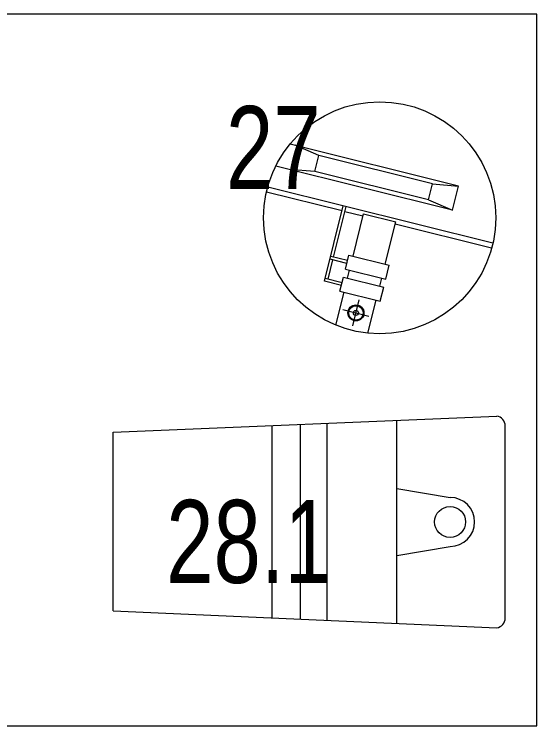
# Model space of a CAD drawing. Extents: x -234346 to 58427, y -132654 to -82394.
# Drawn here: x -60678 to -60128, y -107247 to -106497 of the extents above; entities that cross this region are included whole.
import ezdxf

# ---------------------------------------------------------------- set-up
doc = ezdxf.new("R2010")
doc.units = 0
doc.header["$LTSCALE"] = 8
doc.layers.add('72_EGR_EQP_TAG', color=9, linetype='Continuous', lineweight=5)
doc.layers.add('LOADING', color=9, linetype='Continuous', lineweight=5)
doc.styles.add('X3G_ENTITY_257CFD', font='swisscl.ttf', dxfattribs={"height": 200})

# ---------------------------------------------------------------- blocks, each defined once
blk = doc.blocks.new('O.122.42.80')
at = {"layer": 'LOADING'}
for p, q in [((286356.78, -8336.53, 0), (286179.27, -8292.27, 0)), ((286209.65, -8304.48, 0), (286184.53, -8293.58, 0)), ((286205.49, -8321.18, 0), (286209.65, -8304.48, 0)), ((286329.48, -8334.36, 0), (286209.65, -8304.48, 0)), ((286350.44, -8361.96, 0), (286164.21, -8315.53, 0)), ((286205.49, -8321.18, 0), (286178.19, -8319.01, 0)), ((286325.32, -8351.06, 0), (286205.49, -8321.18, 0)), ((286392.99, -8396.77, 0), (286155.78, -8337.63, 0)), ((286325.32, -8351.06, 0), (286329.48, -8334.36, 0)), ((286329.48, -8334.36, 0), (286356.78, -8336.53, 0)), ((286350.44, -8361.96, 0), (286356.78, -8336.53, 0)), ((286234.06, -8362.8, 0), (286154.45, -8342.95, 0)), ((286325.32, -8351.06, 0), (286350.44, -8361.96, 0)), ((286215.58, -8436.94, 0), (286235.39, -8357.48, 0)), ((286225.08, -8411.48, 0), (286238.36, -8358.22, 0)), ((286256.1, -8368.29, 0), (286237.03, -8363.54, 0)), ((286245.62, -8410.34, 0), (286256.75, -8365.71, 0)), ((286256.75, -8365.71, 0), (286290.66, -8374.16, 0)), ((286279.53, -8418.79, 0), (286290.66, -8374.16, 0)), ((286391.67, -8402.09, 0), (286290.01, -8376.75, 0)), ((286219.29, -8434.71, 0), (286224.34, -8414.45, 0)), ((286239.11, -8418.14, 0), (286221.37, -8413.71, 0)), ((286239.85, -8415.16, 0), (286222.11, -8410.74, 0)), ((286237.64, -8424.03, 0), (286241.33, -8409.27, 0)), ((286241.33, -8409.27, 0), (286283.83, -8419.86, 0)), ((286280.14, -8434.63, 0), (286283.83, -8419.86, 0)), ((286237.64, -8424.03, 0), (286280.14, -8434.63, 0)), ((286239.83, -8433.56, 0), (286241.94, -8425.11, 0)), ((286233.32, -8441.36, 0), (286215.58, -8436.94, 0)), ((286234.06, -8438.39, 0), (286216.32, -8433.97, 0)), ((286231.85, -8447.26, 0), (286235.53, -8432.49, 0)), ((286235.53, -8432.49, 0), (286278.04, -8443.09, 0)), ((286273.74, -8442.02, 0), (286275.85, -8433.56, 0)), ((286274.35, -8457.86, 0), (286278.04, -8443.09, 0)), ((286227.47, -8483.13, 0), (286236.15, -8448.33, 0)), ((286231.85, -8447.26, 0), (286274.35, -8457.86, 0)), ((286245.26, -8484.01, 0), (286252.12, -8456.5, 0)), ((286261.38, -8491.58, 0), (286270.06, -8456.79, 0)), ((286262.39, -8473.89, 0), (286234.89, -8467.03, 0))]:
    blk.add_line(p, q, dxfattribs=at)
for centre, radius in [((286273.7, -8369.94, 0), 122.27), ((286248.69, -8470.26, 0), 8.47), ((286248.69, -8470.26, 0), 7.58), ((286248.69, -8470.26, 0), 2.67)]:
    blk.add_circle(centre, radius, dxfattribs=at)
blk = doc.blocks.new('28.1')
at = {"layer": 'LOADING'}
for p, q in [((-59566.45, -109878.51), (-59161.97, -109861.74)), ((-59267.41, -110080.05), (-59267.41, -109866.11)), ((-59398.66, -110074.22), (-59398.66, -109871.55)), ((-59368.97, -110075.54), (-59368.97, -109870.32)), ((-59340.85, -110076.79), (-59340.85, -109869.16)), ((-59153.12, -110074.59), (-59153.12, -109871.89)), ((-59566.45, -110066.76), (-59566.45, -109878.51)), ((-59267.41, -109937.98), (-59211.26, -109947.43)), ((-59267.41, -110008.49), (-59211.26, -109999.05)), ((-59566.45, -110066.76), (-59161.97, -110084.73))]:
    blk.add_line(p, q, dxfattribs=at)
blk.add_circle((-59211.26, -109973.24), 16.31, dxfattribs=at)
for centre, radius, start, end in [((-59163.36, -109871.89), 10.24, 360, 82.19038), ((-59211.26, -109973.24), 25.81, 270, 90), ((-59163.36, -110074.59), 10.24, 277.80962, 360)]:
    blk.add_arc(centre, radius, start, end, dxfattribs=at)
blk = doc.blocks.new('1stF')
at = {"layer": 'LOADING', "color": 9, "elevation": 0}
blk.add_lwpolyline([(-61627.7, -106496.84), (-61627.7, -107246.84), (-60127.7, -107246.84), (-60127.7, -106496.84)], close=True, dxfattribs=at)
at = {"layer": 'LOADING', "color": 9}
for name, p in [('O.122.42.80', (-346566.95, -98341.42, 0)), ('28.1', (-1007.76, 2941.22))]:
    blk.add_blockref(name, p, dxfattribs=at)
at = {"layer": '72_EGR_EQP_TAG', "color": 9, "char_height": 87.473, "attachment_point": 2, "style": 'X3G_ENTITY_257CFD'}
for s, insert in [('27', (-60405.33, -106593.64, 0)), ('28.1', (-60430.92, -107008.86, 0.1))]:
    blk.add_mtext(s, dxfattribs=dict(at, insert=insert))

msp = doc.modelspace()

# ---------------------------------------------------------------- block references
at = {"layer": '72_EGR_EQP_TAG'}
msp.add_blockref('1stF', (0, 0), dxfattribs=at)

doc.saveas('drawing.dxf')
